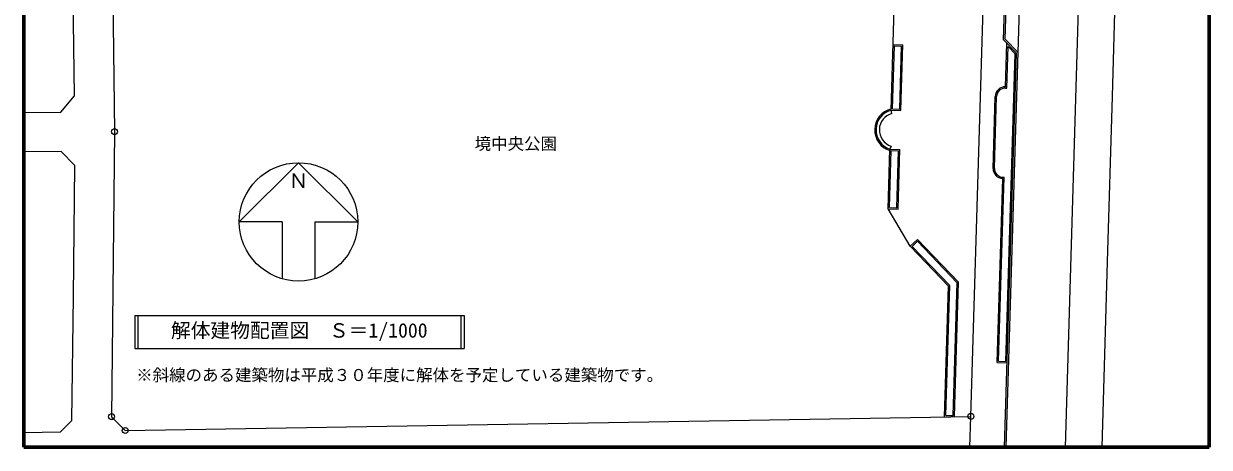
# Model space of a CAD drawing. Units: millimetres, scale not verified, with parts at other scales. Extents: x -195000 to -15000, y -143500 to 133500.
# Drawn here: x -195000 to -15000, y -143500 to -79099 of the extents above; entities that cross this region are included whole.
import ezdxf
from ezdxf.enums import TextEntityAlignment as Align

# ---------------------------------------------------------------- set-up
doc = ezdxf.new("R2010")
doc.units = ezdxf.units.MM
doc.header["$LTSCALE"] = 1000
for name, color, linetype, lineweight in [('2-2_壁', 7, 'Continuous', 18), ('2-3_間仕切', 7, 'Continuous', 18), ('2-4_アルミサッシ', 7, 'Continuous', 18), ('3-8_土間', 4, 'Continuous', 18), ('3-F_室名', 7, 'Continuous', 18), ('F-0_F-0', 7, 'Continuous', 18), ('F-F_図面枠', 3, 'Continuous', 25)]:
    doc.layers.add(name, color=color, linetype=linetype, lineweight=lineweight)
doc.styles.add('ＭＳ ゴシック', font='')
doc.styles.get('ＭＳ ゴシック').set_extended_font_data('MS Gothic')

msp = doc.modelspace()

# ---------------------------------------------------------------- linework, layer by layer
at = {"layer": '2-2_壁'}
for centre in [(-181215, -95518), (-181661, -138843), (-51189, -138798), (-179583, -140945)]:
    msp.add_circle(centre, 450, dxfattribs=at)
at = {"layer": '2-3_間仕切'}
for p, q in [((-181755, -53666), (-181215, -95518)), ((-51189, -138798), (-48633, -53103)), ((-181661, -138843), (-179583, -140945)), ((-179583, -140945), (-51189, -138798))]:
    msp.add_line(p, q, dxfattribs=at)
at = {"layer": '2-3_間仕切', "color": 4}
msp.add_line((-181215, -95518), (-181661, -138843), dxfattribs=at)
at = {"layer": '2-4_アルミサッシ'}
for p, q in [((-187266, -90072), (-187548, -69843)), ((-189343, -92537), (-187266, -90072)), ((-30459, -115308), (-29705, -90162)), ((-195000, -92585), (-189343, -92537)), ((-189291, -98545), (-195000, -98594)), ((-31273, -143500), (-30459, -115308)), ((-187677, -139411), (-187454, -120560)), ((-189418, -141158), (-187677, -139411)), ((-195000, -141246), (-189418, -141158))]:
    msp.add_line(p, q, dxfattribs=at)
for points in [[(-29705, -90162), (-29013, -66333), (-28210, -39687)], [(-187454, -120560), (-187219, -100677), (-189291, -98545)]]:
    msp.add_lwpolyline(points, dxfattribs=at)
at = {"layer": '3-8_土間'}
for p, q in [((-46230, -81540), (-45328, -51296)), ((-45977, -81444), (-45081, -51407)), ((-45827, -143500), (-43135, -53267)), ((-36823, -143500), (-34139, -53534)), ((-63307, -92255), (-62599, -68516)), ((-63101, -92061), (-62815, -82466)), ((-63009, -82260), (-61509, -82305)), ((-62815, -82466), (-61715, -82498)), ((-62001, -92094), (-61715, -82498)), ((-44290, -83599), (-46230, -81540)), ((-44037, -83503), (-45977, -81444)), ((-45943, -88698), (-45745, -82055)), ((-45749, -88904), (-45559, -82543)), ((-44493, -83675), (-45559, -82543)), ((-46077, -143500), (-44290, -83599)), ((-45949, -88898), (-45749, -88904)), ((-47814, -101098), (-47487, -90153)), ((-47614, -101104), (-47287, -90159)), ((-63176, -92738), (-63307, -92255)), ((-63101, -92061), (-62001, -92094)), ((-63754, -107259), (-63484, -98183)), ((-63548, -107065), (-63290, -98389)), ((-63324, -97709), (-63484, -98183)), ((-63484, -98183), (-61984, -98227)), ((-63290, -98389), (-62190, -98421)), ((-62255, -107303), (-61984, -98227)), ((-46987, -130406), (-46153, -102448)), ((-46353, -102442), (-46153, -102448)), ((-47193, -130599), (-46359, -102642)), ((-63754, -107259), (-62255, -107303)), ((-60393, -112941), (-63754, -107259)), ((-59311, -111903), (-60393, -112941)), ((-54600, -118983), (-60393, -112941)), ((-59317, -112186), (-60111, -112947)), ((-54397, -118905), (-60111, -112947)), ((-53284, -118477), (-59317, -112186)), ((-53886, -138643), (-53284, -118477)), ((-55193, -138865), (-54600, -118983)), ((-54987, -138662), (-54397, -118905)), ((-47193, -130599), (-45693, -130644)), ((-54987, -138662), (-53886, -138643)), ((-51338, -143500), (-51189, -138798))]:
    msp.add_line(p, q, dxfattribs=at)
for points in [[(-63307, -92255), (-61807, -92300), (-61509, -82305)], [(-46987, -130406), (-45887, -130438), (-44493, -83675)], [(-63548, -107065), (-62449, -107098), (-62190, -98421)], [(-53691, -138840), (-53082, -118399), (-59311, -111903)]]:
    msp.add_lwpolyline(points, dxfattribs=at)
for centre, radius, start, end in [((-45988, -90197), 1500, 88.29156, 178.29156), ((-45988, -90197), 1300, 88.29156, 178.29156), ((-62498, -95246), 3298, 104.09199, 252.49113), ((-62498, -95246), 3098, 105.14148, 251.44164), ((-62498, -95246), 2598, 105.14148, 251.44164), ((-46314, -101143), 1500, 178.29156, 268.29156), ((-46314, -101143), 1300, 178.29156, 268.29156)]:
    msp.add_arc(centre, radius, start, end, dxfattribs=at)
at = {"layer": 'F-0_F-0', "color": 5, "lineweight": 60}
for p, q in [((-15000, 133500), (-15000, -143500)), ((-15000, -143500), (-195000, -143500))]:
    msp.add_line(p, q, dxfattribs=at)
at = {"layer": 'F-0_F-0'}
for p, q in [((-162276, -109232), (-153276, -100232)), ((-155776, -109232), (-162276, -109232)), ((-155776, -109232), (-155776, -117878)), ((-150776, -109232), (-150776, -117878))]:
    msp.add_line(p, q, dxfattribs=at)
at = {"layer": 'F-0_F-0', "color": 5, "lineweight": 60}
msp.add_lwpolyline([(-195000, -143500), (-195000, 133500), (-15000, 133500)], dxfattribs=at)
at = {"layer": 'F-0_F-0'}
msp.add_lwpolyline([(-150776, -109232), (-144276, -109232), (-153276, -100232)], dxfattribs=at)
at = {"layer": 'F-0_F-0', "color": 3, "lineweight": 25}
msp.add_circle((-153276, -109232), 9000, dxfattribs=at)
at = {"layer": 'F-F_図面枠'}
for p, q in [((-178149, -123486), (-178149, -128486)), ((-178149, -123486), (-128149, -123486)), ((-128149, -123486), (-128149, -128486)), ((-178149, -128486), (-128149, -128486))]:
    msp.add_line(p, q, dxfattribs=at)
at = {"layer": 'F-F_図面枠', "color": 2, "lineweight": 9}
for p, q in [((-177649, -123486), (-177649, -128486)), ((-128649, -123486), (-128649, -128486))]:
    msp.add_line(p, q, dxfattribs=at)

# ---------------------------------------------------------------- texts
at = {"layer": '3-F_室名', "style": 'ＭＳ ゴシック'}
for s, p in [('境中央公園', (-126538, -98803)), ('※斜線のある建築物は平成３０年度に解体を予定している建築物です。', (-177925, -133974))]:
    msp.add_text(s, height=1833, dxfattribs=at).set_placement(p, align=Align.BOTTOM_LEFT)
at = {"layer": 'F-0_F-0', "style": 'ＭＳ ゴシック'}
msp.add_text('Ｎ', height=2199, dxfattribs=at).set_placement((-154776, -104732), align=Align.BOTTOM_LEFT)
at = {"layer": 'F-F_図面枠', "color": 7, "style": 'ＭＳ ゴシック'}
msp.add_text('解体建物配置図\u3000Ｓ＝1/1000', height=2199, dxfattribs=at).set_placement((-172649, -127486), align=Align.BOTTOM_LEFT)

doc.saveas('drawing.dxf')
